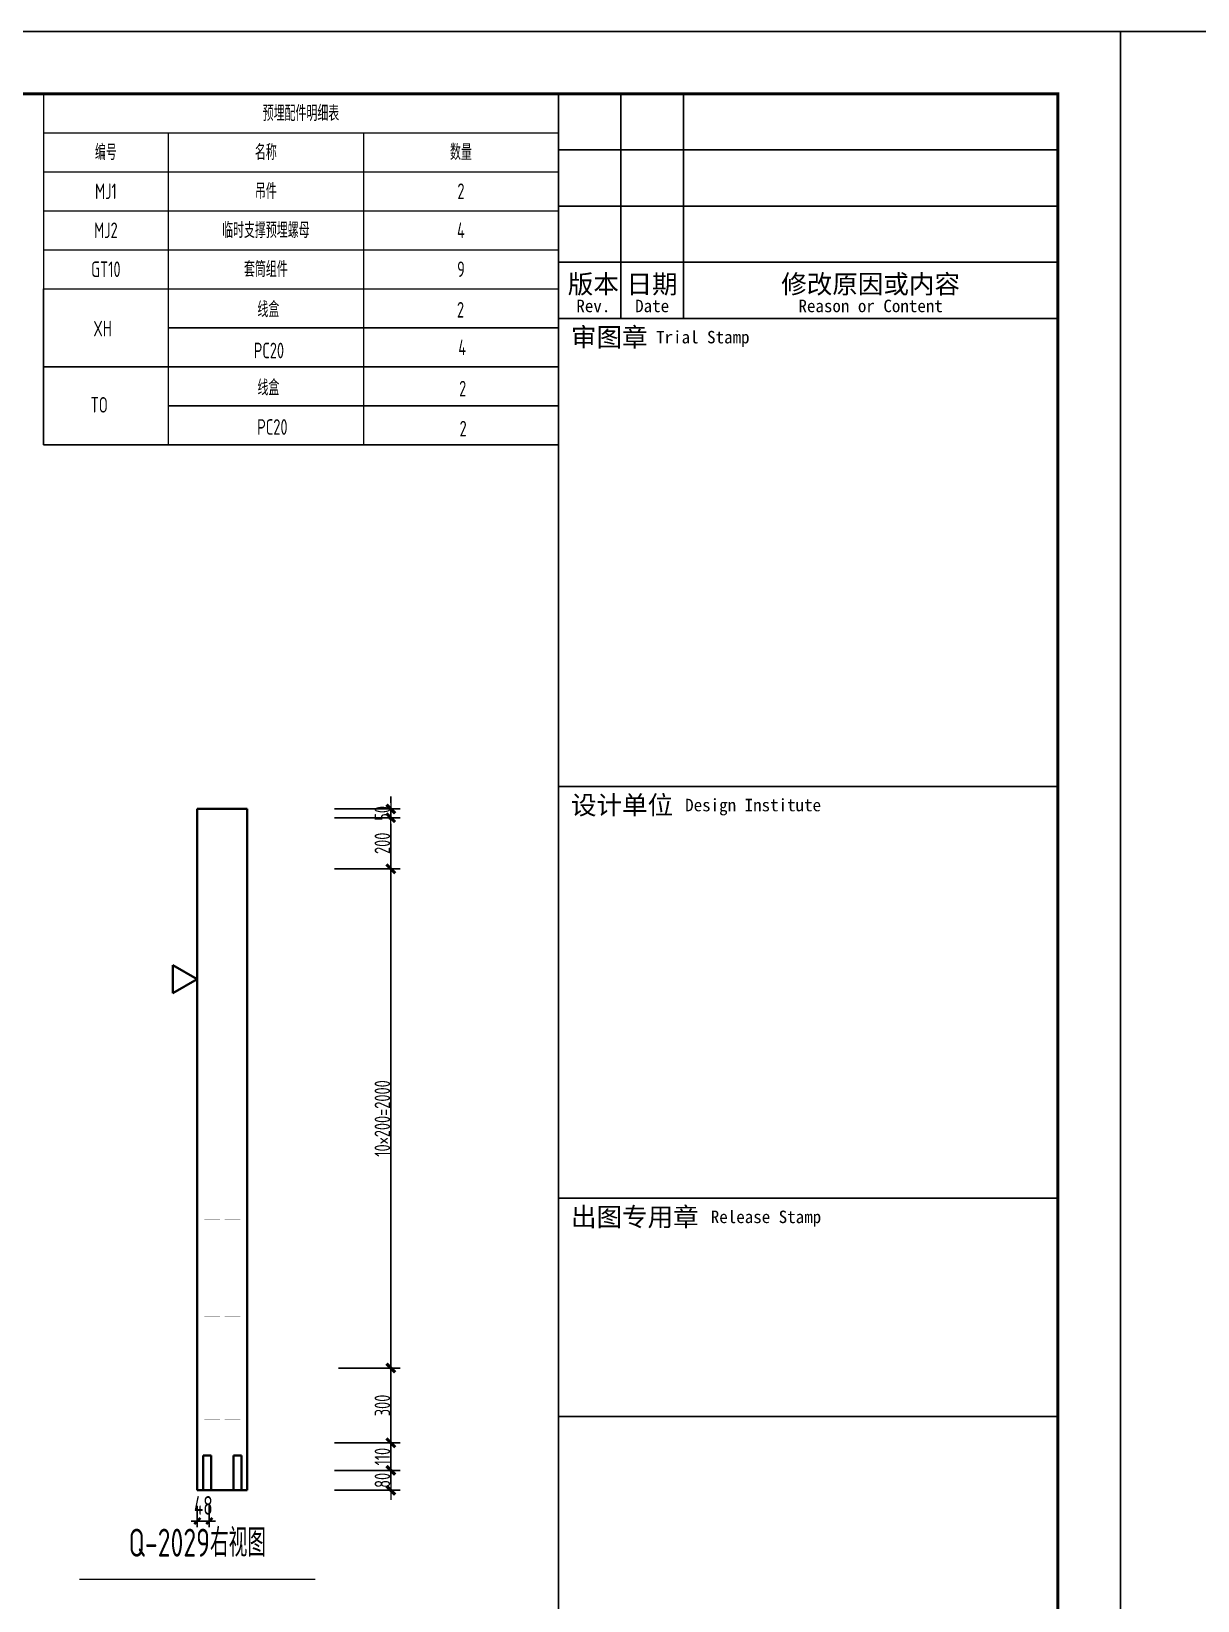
# Model space of a CAD drawing. Extents: x -85320 to 1679916, y -1321939 to 627.
# Drawn here: x 1481297 to 1499977, y -851022 to -825871 of the extents above; entities that cross this region are included whole.
import ezdxf
from ezdxf.enums import TextEntityAlignment as Align

# ---------------------------------------------------------------- set-up
doc = ezdxf.new("R2010")
doc.units = 0
doc.header["$LTSCALE"] = 1000
for name, color, linetype in [('BORDER', 7, 'Continuous'), ('手孔标注', 3, 'Continuous'), ('打印线框', 7, 'Continuous'), ('拉模', 7, 'Continuous'), ('砼墙', 3, 'Continuous')]:
    doc.layers.add(name, color=color, linetype=linetype)
for name, color, linetype, lineweight in [('参数表文字', 7, 'Continuous', 18), ('预制墙图名', 7, 'Continuous', 18), ('预制墙墙身水平筋', 130, 'Continuous', 18), ('预制墙墙身纵向受力筋', 1, 'Continuous', 18), ('预制墙详图标注', 3, 'Continuous', 18), ('预制墙详图轮廓', 3, 'Continuous', 35)]:
    doc.layers.add(name, color=color, linetype=linetype, lineweight=lineweight)
doc.styles.add('TSSD_Dimension', font='tssdeng.shx', dxfattribs={"width": 0.7, "bigfont": 'hztxt.shx'})
doc.styles.add('TSSD_Rein', font='Tssdeng.shx', dxfattribs={"width": 0.7, "bigfont": 'hztxt.shx'})
doc.styles.add('样式 1', font='yjkeng.shx', dxfattribs={"width": 0.7, "bigfont": 'yjkchn.shx'})
doc.styles.add('样式 2', font='yjkeng.shx', dxfattribs={"width": 0.7, "bigfont": 'yjkchn.shx'})
doc.styles.add('设计院一', font='', dxfattribs={"width": 0.8})
doc.styles.get('设计院一').set_extended_font_data('SimSun')
doc.dimstyles.new('标注', dxfattribs={"dimtxt": 300, "dimasz": 100, "dimexe": 100, "dimexo": 250, "dimgap": 100, "dimtad": 1, "dimdec": 0, "dimlfac": 0.25, "dimzin": 0, "dimdsep": 46, "dimtxsty": 'TSSD_Dimension', "dimblk": 'ARCHTICK', "dimcen": 0, "dimdle": 100, "dimclrt": 7, "dimadec": 0, "dimazin": 0, "dimtfac": 1, "dimtdec": 0, "dimtix": 1, "dimtmove": 2, "dimatfit": 3, "dimfxl": 1, "dimtolj": 1, "dimtzin": 0, "dimarcsym": 0})
doc.dimstyles.new('盈建科结构', dxfattribs={"dimscale": 100, "dimtxt": 2.5, "dimasz": 1, "dimexe": 1.5, "dimexo": 0.625, "dimgap": 0.1, "dimtad": 1, "dimdec": 0, "dimrnd": 1, "dimzin": 0, "dimdsep": 46, "dimtxsty": '样式 1', "dimblk": '_yjkbk', "dimblk1": 'ARCHTICK', "dimblk2": 'ARCHTICK', "dimcen": 0.09, "dimadec": 0, "dimazin": 0, "dimtfac": 1, "dimtdec": 4, "dimtix": 1, "dimtmove": 2, "dimatfit": 3, "dimfxl": 1, "dimtolj": 1, "dimtzin": 0, "dimarcsym": 0})

# ---------------------------------------------------------------- blocks, each defined once
blk = doc.blocks.new('_yjkbk')
blk.add_line((-1, 0), (1.5, 0))
blk.add_lwpolyline([(-0.7, -0.7, 0.5, 0.5, 0), (0.7, 0.7, 0.5, 0.5, 0)], format="xyseb")
blk = doc.blocks.new('*D544')
at = {"layer": 'Defpoints', "color": 0, "transparency": 16777216}
for p in [(1486154, -848934), (1487054, -848934), (1486154, -849254)]:
    blk.add_point(p, dxfattribs=at)
at = {"layer": '预制墙详图标注', "color": 0, "lineweight": -2, "transparency": 16777216}
for p, q in [((1486154, -848934), (1487204, -848934)), ((1487054, -849154), (1487054, -849034)), ((1486154, -849254), (1487204, -849254))]:
    blk.add_line(p, q, dxfattribs=at)
at = {"layer": '预制墙详图标注', "color": 0, "lineweight": -2, "transparency": 16777216, "xscale": 100, "yscale": 100, "zscale": 100}
for p, rotation in [((1487054, -848934), 90), ((1487054, -849254), 270)]:
    blk.add_blockref('_yjkbk', p, dxfattribs=dict(at, rotation=rotation))
at = {"layer": '预制墙详图标注', "color": 0, "transparency": 16777216, "insert": (1487044, -849094), "char_height": 250, "attachment_point": 8, "rotation": 90, "style": '样式 1'}
blk.add_mtext('\\A1;80', dxfattribs=at)
blk = doc.blocks.new('_ArchTick')
at = {"color": 0, "linetype": 'ByBlock', "const_width": 0.4}
blk.add_lwpolyline([(-0.5, -0.5), (0.5, 0.5)], dxfattribs=at)
blk = doc.blocks.new('*D545')
at = {"layer": 'Defpoints', "color": 0, "transparency": 16777216}
for p in [(1486154, -848494), (1487054, -848494), (1486154, -848934)]:
    blk.add_point(p, dxfattribs=at)
at = {"layer": '预制墙详图标注', "color": 0, "lineweight": -2, "transparency": 16777216}
for p, q in [((1486154, -848494), (1487204, -848494)), ((1487054, -848834), (1487054, -848594)), ((1486154, -848934), (1487204, -848934))]:
    blk.add_line(p, q, dxfattribs=at)
at = {"layer": '预制墙详图标注', "color": 0, "lineweight": -2, "transparency": 16777216, "xscale": 100, "yscale": 100, "zscale": 100}
for p, rotation in [((1487054, -848494), 90), ((1487054, -848934), 270)]:
    blk.add_blockref('_yjkbk', p, dxfattribs=dict(at, rotation=rotation))
at = {"layer": '预制墙详图标注', "color": 0, "transparency": 16777216, "insert": (1487044, -848714), "char_height": 250, "attachment_point": 8, "rotation": 90, "style": '样式 1'}
blk.add_mtext('\\A1;110', dxfattribs=at)
blk = doc.blocks.new('*D546')
at = {"layer": 'Defpoints', "color": 0, "transparency": 16777216}
for p in [(1486154, -847294), (1487054, -847294), (1486154, -848494)]:
    blk.add_point(p, dxfattribs=at)
at = {"layer": '预制墙详图标注', "color": 0, "lineweight": -2, "transparency": 16777216}
for p, q in [((1486216, -847294), (1487204, -847294)), ((1487054, -848394), (1487054, -847394)), ((1486216, -848494), (1487204, -848494))]:
    blk.add_line(p, q, dxfattribs=at)
at = {"layer": '预制墙详图标注', "color": 0, "lineweight": -2, "transparency": 16777216, "xscale": 100, "yscale": 100, "zscale": 100}
for p, rotation in [((1487054, -847294), 90), ((1487054, -848494), 270)]:
    blk.add_blockref('_yjkbk', p, dxfattribs=dict(at, rotation=rotation))
at = {"layer": '预制墙详图标注', "color": 0, "transparency": 16777216, "insert": (1487044, -847894), "char_height": 250, "attachment_point": 8, "rotation": 90, "style": '样式 1'}
blk.add_mtext('\\A1;300', dxfattribs=at)
blk = doc.blocks.new('*D547')
at = {"layer": 'Defpoints', "color": 0, "transparency": 16777216}
for p in [(1486154, -839294), (1487054, -839294), (1486154, -847294)]:
    blk.add_point(p, dxfattribs=at)
at = {"layer": '预制墙详图标注', "color": 0, "lineweight": -2, "transparency": 16777216}
for p, q in [((1486216, -839294), (1487204, -839294)), ((1487054, -847194), (1487054, -839394)), ((1486216, -847294), (1487204, -847294))]:
    blk.add_line(p, q, dxfattribs=at)
at = {"layer": '预制墙详图标注', "color": 0, "lineweight": -2, "transparency": 16777216, "xscale": 100, "yscale": 100, "zscale": 100}
for p, rotation in [((1487054, -839294), 90), ((1487054, -847294), 270)]:
    blk.add_blockref('_yjkbk', p, dxfattribs=dict(at, rotation=rotation))
at = {"layer": '预制墙详图标注', "color": 0, "transparency": 16777216, "insert": (1487044, -843294), "char_height": 250, "attachment_point": 8, "rotation": 90, "style": '样式 1'}
blk.add_mtext('\\A1;10×200=2000', dxfattribs=at)
blk = doc.blocks.new('*D2076')
at = {"layer": 'Defpoints', "color": 0, "transparency": 16777216}
for p in [(1483954, -849254), (1484146, -849254), (1484146, -849746)]:
    blk.add_point(p, dxfattribs=at)
at = {"layer": '手孔标注', "color": 0, "lineweight": -2, "transparency": 16777216}
for p, q in [((1483954, -849504), (1483954, -849846)), ((1484146, -849504), (1484146, -849846)), ((1483954, -849746), (1483854, -849746)), ((1483954, -849746), (1484146, -849746)), ((1484146, -849746), (1484246, -849746))]:
    blk.add_line(p, q, dxfattribs=at)
at = {"layer": '手孔标注', "color": 0, "lineweight": -2, "transparency": 16777216, "xscale": 100, "yscale": 100, "zscale": 100}
blk.add_blockref('_ArchTick', (1483954, -849746), dxfattribs=at)
at = {"layer": '手孔标注', "color": 0, "lineweight": -2, "transparency": 16777216, "xscale": 100, "yscale": 100, "zscale": 100, "rotation": 180}
blk.add_blockref('_ArchTick', (1484146, -849746), dxfattribs=at)
at = {"layer": '手孔标注', "color": 7, "lineweight": 0, "transparency": 16777216, "insert": (1484050, -849496), "char_height": 300, "attachment_point": 5, "style": 'TSSD_Dimension'}
blk.add_mtext('\\A1;48', dxfattribs=at)
blk = doc.blocks.new('*D2469')
at = {"layer": 'Defpoints', "color": 0, "transparency": 16777216}
for p in [(1486154, -838474), (1487054, -838474), (1486154, -839294)]:
    blk.add_point(p, dxfattribs=at)
at = {"layer": '预制墙详图标注', "color": 0, "lineweight": -2, "transparency": 16777216}
for p, q in [((1486154, -838474), (1487204, -838474)), ((1487054, -839194), (1487054, -838574)), ((1486154, -839294), (1487204, -839294))]:
    blk.add_line(p, q, dxfattribs=at)
at = {"layer": '预制墙详图标注', "color": 0, "lineweight": -2, "transparency": 16777216, "xscale": 100, "yscale": 100, "zscale": 100}
for p, rotation in [((1487054, -838474), 90), ((1487054, -839294), 270)]:
    blk.add_blockref('_yjkbk', p, dxfattribs=dict(at, rotation=rotation))
at = {"layer": '预制墙详图标注', "color": 0, "transparency": 16777216, "insert": (1487044, -838884), "char_height": 250, "attachment_point": 8, "rotation": 90, "style": '样式 1'}
blk.add_mtext('\\A1;200', dxfattribs=at)
blk = doc.blocks.new('*D2470')
at = {"layer": 'Defpoints', "color": 0, "transparency": 16777216}
for p in [(1486154, -838334), (1486154, -838474), (1487054, -838334)]:
    blk.add_point(p, dxfattribs=at)
at = {"layer": '预制墙详图标注', "color": 0, "lineweight": -2, "transparency": 16777216}
for p, q in [((1487054, -838234), (1487054, -838134)), ((1486154, -838334), (1487204, -838334)), ((1486154, -838474), (1487204, -838474)), ((1487054, -838474), (1487054, -838334)), ((1487054, -838574), (1487054, -838674))]:
    blk.add_line(p, q, dxfattribs=at)
at = {"layer": '预制墙详图标注', "color": 0, "lineweight": -2, "transparency": 16777216, "xscale": 100, "yscale": 100, "zscale": 100}
for p, rotation in [((1487054, -838334), 270), ((1487054, -838474), 90)]:
    blk.add_blockref('_yjkbk', p, dxfattribs=dict(at, rotation=rotation))
at = {"layer": '预制墙详图标注', "color": 0, "transparency": 16777216, "insert": (1487044, -838404), "char_height": 250, "attachment_point": 8, "rotation": 90, "style": '样式 1'}
blk.add_mtext('\\A1;50', dxfattribs=at)
blk = doc.blocks.new('图框1')
at = {"color": 7}
for p, q in [((1433679, -783089), (1425679, -783089)), ((1425679, -783089), (1425679, -823089)), ((1426679, -786689), (1426679, -783089)), ((1427679, -786689), (1427679, -783089)), ((1433679, -783089), (1433679, -823089)), ((1433679, -823089), (1433679, -783089)), ((1433679, -783089), (1433679, -823089)), ((1433679, -823089), (1433679, -783089)), ((1433679, -783989), (1425679, -783989)), ((1433679, -784889), (1425679, -784889)), ((1433679, -785789), (1425679, -785789)), ((1433679, -786689), (1425679, -786689)), ((1433679, -794189), (1425679, -794189)), ((1433679, -800789), (1425679, -800789)), ((1433679, -804289), (1425679, -804289))]:
    blk.add_line(p, q, dxfattribs=at)
at = {"layer": 'BORDER', "const_width": 50}
blk.add_lwpolyline([(1377779, -823089), (1377779, -783089), (1433679, -783089), (1433679, -823089)], close=True, dxfattribs=at)
at = {"color": 7, "style": '设计院一'}
for s, height, p in [('版本', 300, (1426237, -786289)), ('日期', 300, (1427179, -786289)), ('修改原因或内容', 300, (1430679, -786289)), ('Rev.', 200, (1426237, -786589)), ('Date', 200, (1427179, -786589)), ('Reason or Content', 200, (1430679, -786589))]:
    blk.add_text(s, height=height, dxfattribs=at).set_placement(p, align=Align.CENTER)
for s, height, p in [('审图章', 300, (1425879, -786989)), ('Trial Stamp', 200, (1427243, -786989)), ('设计单位', 300, (1425879, -794489)), ('Design Institute', 200, (1427708, -794489)), ('出图专用章', 300, (1425879, -801089)), ('Release Stamp', 200, (1428118, -801089))]:
    blk.add_text(s, height=height, dxfattribs=at).set_placement(p, align=Align.MIDDLE_LEFT)

msp = doc.modelspace()

# ---------------------------------------------------------------- linework, layer by layer
at = {"layer": '参数表文字', "lineweight": 18}
for p, q in [((1481489.784, -826870.959), (1489739.784, -826870.959)), ((1481489.784, -826870.959), (1481489.784, -827495.959)), ((1489739.784, -826870.959), (1489739.784, -827495.959)), ((1481489.784, -827495.959), (1489739.784, -827495.959)), ((1481489.784, -827495.959), (1483489.784, -827495.959)), ((1481489.784, -827495.959), (1481489.784, -828120.959)), ((1483489.784, -827495.959), (1483489.784, -828120.959)), ((1483489.784, -827495.959), (1486614.784, -827495.959)), ((1486614.784, -827495.959), (1486614.784, -828120.959)), ((1486614.784, -827495.959), (1489739.784, -827495.959)), ((1489739.784, -827495.959), (1489739.784, -828120.959)), ((1481489.784, -828120.959), (1483489.784, -828120.959)), ((1481489.784, -828120.959), (1483489.784, -828120.959)), ((1481489.784, -828120.959), (1481489.784, -828745.959)), ((1483489.784, -828120.959), (1486614.784, -828120.959)), ((1483489.784, -828120.959), (1483489.784, -828745.959)), ((1483489.784, -828120.959), (1486614.784, -828120.959)), ((1486614.784, -828120.959), (1489739.784, -828120.959)), ((1486614.784, -828120.959), (1486614.784, -828745.959)), ((1486614.784, -828120.959), (1489739.784, -828120.959)), ((1489739.784, -828120.959), (1489739.784, -828745.959)), ((1481489.784, -828745.959), (1483489.784, -828745.959)), ((1481489.784, -828745.959), (1483489.784, -828745.959)), ((1481489.784, -828745.959), (1481489.784, -829370.959)), ((1483489.784, -828745.959), (1486614.784, -828745.959)), ((1483489.784, -828745.959), (1483489.784, -829370.959)), ((1483489.784, -828745.959), (1486614.784, -828745.959)), ((1486614.784, -828745.959), (1489739.784, -828745.959)), ((1486614.784, -828745.959), (1486614.784, -829370.959)), ((1486614.784, -828745.959), (1489739.784, -828745.959)), ((1489739.784, -828745.959), (1489739.784, -829370.959)), ((1481489.784, -829370.959), (1483489.784, -829370.959)), ((1481489.784, -829370.959), (1483489.784, -829370.959)), ((1481489.784, -829370.959), (1481489.784, -829995.959)), ((1483489.784, -829370.959), (1486614.784, -829370.959)), ((1483489.784, -829370.959), (1483489.784, -829995.959)), ((1483489.784, -829370.959), (1486614.784, -829370.959)), ((1486614.784, -829370.959), (1489739.784, -829370.959)), ((1486614.784, -829370.959), (1486614.784, -829995.959)), ((1486614.784, -829370.959), (1489739.784, -829370.959)), ((1489739.784, -829370.959), (1489739.784, -829995.959)), ((1481489.784, -829995.959), (1483489.784, -829995.959)), ((1483489.784, -829995.959), (1486614.784, -829995.959)), ((1483489.784, -829995.962), (1483489.784, -830620.962)), ((1486614.784, -829995.959), (1489739.784, -829995.959)), ((1486614.784, -829995.962), (1486614.784, -830620.962)), ((1483489.784, -830620.962), (1483489.784, -831245.962)), ((1486614.784, -830620.962), (1486614.784, -831245.962)), ((1483489.784, -831245.962), (1483489.784, -831870.962)), ((1486614.784, -831245.962), (1486614.784, -831870.962)), ((1483489.784, -831870.962), (1483489.784, -832495.962)), ((1486614.784, -831870.962), (1486614.784, -832495.962))]:
    msp.add_line(p, q, dxfattribs=at)
at = {"layer": '手孔标注', "color": 0}
for p, q in [((1481489.784, -829995.962), (1481489.784, -830620.962)), ((1481489.784, -830620.962), (1481489.784, -831245.962)), ((1489739.784, -830620.962), (1483489.784, -830620.962)), ((1489739.784, -831245.962), (1481489.784, -831245.962)), ((1481489.784, -831245.962), (1481489.784, -831870.962)), ((1481489.784, -831870.962), (1481489.784, -832495.962)), ((1489739.784, -831870.962), (1483489.784, -831870.962)), ((1489739.784, -832495.962), (1481489.784, -832495.962))]:
    msp.add_line(p, q, dxfattribs=at)
at = {"layer": '打印线框', "color": 1}
for points in [[(1439339.784, -867870.959), (1439339.784, -825870.959), (1498739.784, -825870.959), (1498739.784, -867870.959)], [(1498739.784, -867870.959), (1498739.784, -825870.959), (1558139.784, -825870.959), (1558139.784, -867870.959)]]:
    msp.add_lwpolyline(points, close=True, dxfattribs=at)
at = {"layer": '砼墙', "lineweight": 35}
for p, q in [((1484045.684, -849253.636), (1484045.684, -848693.636)), ((1484045.684, -848693.636), (1484173.684, -848693.636)), ((1484045.684, -849253.636), (1484045.684, -848693.636)), ((1484045.684, -848693.636), (1484173.684, -848693.636)), ((1484045.684, -849253.636), (1484045.684, -848693.636)), ((1484045.684, -848693.636), (1484173.684, -848693.636)), ((1484045.684, -849253.636), (1484045.684, -848693.636)), ((1484045.684, -848693.636), (1484173.684, -848693.636)), ((1484173.684, -849253.636), (1484173.684, -848693.636)), ((1484173.684, -849253.636), (1484173.684, -848693.636)), ((1484173.684, -849253.636), (1484173.684, -848693.636)), ((1484173.684, -849253.636), (1484173.684, -848693.636)), ((1484533.684, -849253.636), (1484533.684, -848693.636)), ((1484533.684, -848693.636), (1484661.684, -848693.636)), ((1484533.684, -849253.636), (1484533.684, -848693.636)), ((1484533.684, -848693.636), (1484661.684, -848693.636)), ((1484533.684, -849253.636), (1484533.684, -848693.636)), ((1484533.684, -848693.636), (1484661.684, -848693.636)), ((1484533.684, -849253.636), (1484533.684, -848693.636)), ((1484533.684, -848693.636), (1484661.684, -848693.636)), ((1484533.684, -849253.636), (1484533.684, -848693.636)), ((1484533.684, -848693.636), (1484661.684, -848693.636)), ((1484661.684, -849253.636), (1484661.684, -848693.636)), ((1484661.684, -849253.636), (1484661.684, -848693.636)), ((1484661.684, -849253.636), (1484661.684, -848693.636)), ((1484661.684, -849253.636), (1484661.684, -848693.636)), ((1484661.684, -849253.636), (1484661.684, -848693.636))]:
    msp.add_line(p, q, dxfattribs=at)
at = {"layer": '预制墙图名', "lineweight": 18}
msp.add_line((1482065.605, -850677.731), (1485841.762, -850677.731), dxfattribs=at)
at = {"layer": '预制墙墙身水平筋', "lineweight": 18, "const_width": 0.18}
for points in [[(1484315.4, -838493.636), (1484065.684, -838493.636), (1484065.684, -838453.636), (1484315.4, -838453.636), (1484315.4, -838493.636), (1484065.684, -838493.636), (1484065.684, -838453.636), (1484315.4, -838453.636)], [(1484391.967, -838453.636), (1484641.684, -838453.636), (1484641.684, -838493.636), (1484391.967, -838493.636), (1484391.967, -838453.636), (1484641.684, -838453.636), (1484641.684, -838493.636), (1484391.967, -838493.636)], [(1484315.4, -839313.636), (1484065.684, -839313.636), (1484065.684, -839273.636), (1484315.4, -839273.636), (1484315.4, -839313.636), (1484065.684, -839313.636), (1484065.684, -839273.636), (1484315.4, -839273.636)], [(1484391.967, -839273.636), (1484641.684, -839273.636), (1484641.684, -839313.636), (1484391.967, -839313.636), (1484391.967, -839273.636), (1484641.684, -839273.636), (1484641.684, -839313.636), (1484391.967, -839313.636)], [(1484315.4, -840113.636), (1484065.684, -840113.636), (1484065.684, -840073.636), (1484315.4, -840073.636), (1484315.4, -840113.636), (1484065.684, -840113.636), (1484065.684, -840073.636), (1484315.4, -840073.636)], [(1484391.967, -840073.636), (1484641.684, -840073.636), (1484641.684, -840113.636), (1484391.967, -840113.636), (1484391.967, -840073.636), (1484641.684, -840073.636), (1484641.684, -840113.636), (1484391.967, -840113.636)], [(1484315.4, -840913.636), (1484065.684, -840913.636), (1484065.684, -840873.636), (1484315.4, -840873.636), (1484315.4, -840913.636), (1484065.684, -840913.636), (1484065.684, -840873.636), (1484315.4, -840873.636)], [(1484391.967, -840873.636), (1484641.684, -840873.636), (1484641.684, -840913.636), (1484391.967, -840913.636), (1484391.967, -840873.636), (1484641.684, -840873.636), (1484641.684, -840913.636), (1484391.967, -840913.636)], [(1484315.4, -841713.636), (1484065.684, -841713.636), (1484065.684, -841673.636), (1484315.4, -841673.636), (1484315.4, -841713.636), (1484065.684, -841713.636), (1484065.684, -841673.636), (1484315.4, -841673.636)], [(1484391.967, -841673.636), (1484641.684, -841673.636), (1484641.684, -841713.636), (1484391.967, -841713.636), (1484391.967, -841673.636), (1484641.684, -841673.636), (1484641.684, -841713.636), (1484391.967, -841713.636)], [(1484315.4, -842513.636), (1484065.684, -842513.636), (1484065.684, -842473.636), (1484315.4, -842473.636), (1484315.4, -842513.636), (1484065.684, -842513.636), (1484065.684, -842473.636), (1484315.4, -842473.636)], [(1484391.967, -842473.636), (1484641.684, -842473.636), (1484641.684, -842513.636), (1484391.967, -842513.636), (1484391.967, -842473.636), (1484641.684, -842473.636), (1484641.684, -842513.636), (1484391.967, -842513.636)], [(1484315.4, -843313.636), (1484065.684, -843313.636), (1484065.684, -843273.636), (1484315.4, -843273.636), (1484315.4, -843313.636), (1484065.684, -843313.636), (1484065.684, -843273.636), (1484315.4, -843273.636)], [(1484391.967, -843273.636), (1484641.684, -843273.636), (1484641.684, -843313.636), (1484391.967, -843313.636), (1484391.967, -843273.636), (1484641.684, -843273.636), (1484641.684, -843313.636), (1484391.967, -843313.636)], [(1484315.4, -844113.636), (1484065.684, -844113.636), (1484065.684, -844073.636), (1484315.4, -844073.636), (1484315.4, -844113.636), (1484065.684, -844113.636), (1484065.684, -844073.636), (1484315.4, -844073.636)], [(1484391.967, -844073.636), (1484641.684, -844073.636), (1484641.684, -844113.636), (1484391.967, -844113.636), (1484391.967, -844073.636), (1484641.684, -844073.636), (1484641.684, -844113.636), (1484391.967, -844113.636)], [(1484315.4, -844913.636), (1484065.684, -844913.636), (1484065.684, -844873.636), (1484315.4, -844873.636), (1484315.4, -844913.636), (1484065.684, -844913.636), (1484065.684, -844873.636), (1484315.4, -844873.636)], [(1484391.967, -844873.636), (1484641.684, -844873.636), (1484641.684, -844913.636), (1484391.967, -844913.636), (1484391.967, -844873.636), (1484641.684, -844873.636), (1484641.684, -844913.636), (1484391.967, -844913.636)], [(1484315.4, -845713.636), (1484065.684, -845713.636), (1484065.684, -845673.636), (1484315.4, -845673.636), (1484315.4, -845713.636), (1484065.684, -845713.636), (1484065.684, -845673.636), (1484315.4, -845673.636)], [(1484391.967, -845673.636), (1484641.684, -845673.636), (1484641.684, -845713.636), (1484391.967, -845713.636), (1484391.967, -845673.636), (1484641.684, -845673.636), (1484641.684, -845713.636), (1484391.967, -845713.636)], [(1484315.4, -846513.636), (1484065.684, -846513.636), (1484065.684, -846473.636), (1484315.4, -846473.636), (1484315.4, -846513.636), (1484065.684, -846513.636), (1484065.684, -846473.636), (1484315.4, -846473.636)], [(1484391.967, -846473.636), (1484641.684, -846473.636), (1484641.684, -846513.636), (1484391.967, -846513.636), (1484391.967, -846473.636), (1484641.684, -846473.636), (1484641.684, -846513.636), (1484391.967, -846513.636)], [(1484315.4, -847313.636), (1484065.684, -847313.636), (1484065.684, -847273.636), (1484315.4, -847273.636), (1484315.4, -847313.636), (1484065.684, -847313.636), (1484065.684, -847273.636), (1484315.4, -847273.636)], [(1484391.967, -847273.636), (1484641.684, -847273.636), (1484641.684, -847313.636), (1484391.967, -847313.636), (1484391.967, -847273.636), (1484641.684, -847273.636), (1484641.684, -847313.636), (1484391.967, -847313.636)], [(1484315.4, -847713.636), (1484065.684, -847713.636), (1484065.684, -847673.636), (1484315.4, -847673.636), (1484315.4, -847713.636), (1484065.684, -847713.636), (1484065.684, -847673.636), (1484315.4, -847673.636)], [(1484391.967, -847673.636), (1484641.684, -847673.636), (1484641.684, -847713.636), (1484391.967, -847713.636), (1484391.967, -847673.636), (1484641.684, -847673.636), (1484641.684, -847713.636), (1484391.967, -847713.636)], [(1484315.4, -848113.636), (1484065.684, -848113.636), (1484065.684, -848073.636), (1484315.4, -848073.636), (1484315.4, -848113.636), (1484065.684, -848113.636), (1484065.684, -848073.636), (1484315.4, -848073.636)], [(1484391.967, -848073.636), (1484641.684, -848073.636), (1484641.684, -848113.636), (1484391.967, -848113.636), (1484391.967, -848073.636), (1484641.684, -848073.636), (1484641.684, -848113.636), (1484391.967, -848113.636)], [(1484315.4, -848513.636), (1484065.684, -848513.636), (1484065.684, -848473.636), (1484315.4, -848473.636), (1484315.4, -848513.636), (1484065.684, -848513.636), (1484065.684, -848473.636), (1484315.4, -848473.636)], [(1484391.967, -848473.636), (1484641.684, -848473.636), (1484641.684, -848513.636), (1484391.967, -848513.636), (1484391.967, -848473.636), (1484641.684, -848473.636), (1484641.684, -848513.636), (1484391.967, -848513.636)], [(1484279.4, -848953.636), (1484029.684, -848953.636), (1484029.684, -848913.636), (1484279.4, -848913.636), (1484279.4, -848953.636), (1484029.684, -848953.636), (1484029.684, -848913.636), (1484279.4, -848913.636)], [(1484427.967, -848913.636), (1484677.684, -848913.636), (1484677.684, -848953.636), (1484427.967, -848953.636), (1484427.967, -848913.636), (1484677.684, -848913.636), (1484677.684, -848953.636), (1484427.967, -848953.636)]]:
    msp.add_lwpolyline(points, close=True, dxfattribs=at)
at = {"layer": '预制墙墙身纵向受力筋', "lineweight": 18, "const_width": 0.18}
for points in [[(1484077.684, -848769.636), (1484077.684, -837269.636), (1484141.684, -837269.636), (1484141.684, -848769.636)], [(1484565.684, -848769.636), (1484565.684, -837269.636), (1484629.684, -837269.636), (1484629.684, -848769.636)]]:
    msp.add_lwpolyline(points, close=True, dxfattribs=at)
at = {"layer": '预制墙详图标注', "lineweight": 35}
for p, q in [((1483953.684, -841063.636), (1483563.972, -840838.636)), ((1483563.972, -840838.636), (1483563.972, -841288.636)), ((1483953.684, -841063.636), (1483563.972, -841288.636))]:
    msp.add_line(p, q, dxfattribs=at)
at = {"layer": '预制墙详图轮廓', "lineweight": 35}
for p, q in [((1483953.684, -838333.636), (1484753.684, -838333.636)), ((1483953.684, -849253.636), (1483953.684, -838333.636)), ((1484753.684, -849253.636), (1484753.684, -838333.636)), ((1483953.684, -849253.636), (1484753.684, -849253.636))]:
    msp.add_line(p, q, dxfattribs=at)

# ---------------------------------------------------------------- block references
at = {"layer": '拉模', "color": 3}
msp.add_blockref('图框1', (64060.835, -43782.265), dxfattribs=at)

# ---------------------------------------------------------------- texts
at = {"layer": '参数表文字', "linetype": 'Continuous', "style": 'TSSD_Rein', "width": 0.7}
for s, p in [('预埋配件明细表', (1485614.784, -827183.459)), ('编号', (1482489.784, -827808.459)), ('名称', (1485052.284, -827808.459)), ('数量', (1488177.284, -827808.459)), ('MJ1', (1482489.784, -828433.459)), ('吊件', (1485052.284, -828433.459)), ('2', (1488177.284, -828433.459)), ('MJ2', (1482489.784, -829058.459)), ('临时支撑预埋螺母', (1485052.284, -829058.459)), ('4', (1488177.284, -829058.459)), ('GT10', (1482489.784, -829683.459)), ('套筒组件', (1485052.284, -829683.459)), ('9', (1488177.284, -829683.459)), ('线盒', (1485092.324, -830327.84)), ('2', (1488170.668, -830333.408)), ('XH', (1482436.615, -830633.698)), ('PC20', (1485101.208, -830985.435)), ('4', (1488198.318, -830934.881)), ('线盒', (1485093.167, -831581.637)), ('2', (1488205.434, -831596.932)), ('TO', (1482382.209, -831856.632)), ('PC20', (1485157.039, -832211.354)), ('2', (1488212.386, -832237.847))]:
    msp.add_text(s, height=250, dxfattribs=at).set_placement(p, align=Align.MIDDLE_CENTER)
at = {"layer": '预制墙图名', "linetype": 'Continuous', "style": '样式 2', "width": 0.7}
msp.add_text('Q-2029右视图', height=450, dxfattribs=at).set_placement((1483953.684, -850453.588), align=Align.BOTTOM_CENTER)

# ---------------------------------------------------------------- dimensions: what is measured, and where the dimension line sits
at = {"layer": '手孔标注', "color": 3, "lineweight": 0}
dim = msp.add_linear_dim(base=(1484145.684, -849746.05), p1=(1483953.684, -849253.636), p2=(1484145.684, -849253.636), dimstyle='标注', dxfattribs=at)
dim.commit()
dim.dimension.update_dxf_attribs({"geometry": '*D2076', "text_midpoint": (1484049.684, -849496.05)})
at = {"layer": '预制墙详图标注'}
for p1, p2, text, override, picture, middle in [((1486153.684, -838473.636), (1486153.684, -838333.636), '50', {"dimscale": 100, "dimtxt": 2.5, "dimasz": 1, "dimexe": 1.5, "dimexo": 0, "dimgap": 0.1, "dimtad": 1, "dimlfac": 0.25, "dimrnd": 5, "dimdle": 0, "dimfxlon": 0}, '*D2470', (1486918.684, -838403.636)), ((1486153.684, -839293.636), (1486153.684, -838473.636), '200', {"dimscale": 100, "dimtxt": 2.5, "dimasz": 1, "dimexe": 1.5, "dimexo": 0, "dimgap": 0.1, "dimtad": 1, "dimlfac": 0.25, "dimrnd": 5, "dimdle": 0, "dimfxlon": 0}, '*D2469', (1486918.684, -838883.636)), ((1486153.684, -847293.636), (1486153.684, -839293.636), '10×200=2000', {"dimscale": 100, "dimtxt": 2.5, "dimasz": 1, "dimexe": 1.5, "dimexo": 0.625, "dimgap": 0.1, "dimtad": 1, "dimlfac": 0.25, "dimrnd": 5, "dimdle": 0, "dimtix": 1, "dimfxlon": 0}, '*D547', (1486918.684, -843293.636)), ((1486153.684, -848493.636), (1486153.684, -847293.636), '300', {"dimscale": 100, "dimtxt": 2.5, "dimasz": 1, "dimexe": 1.5, "dimexo": 0.625, "dimgap": 0.1, "dimtad": 1, "dimlfac": 0.25, "dimrnd": 5, "dimdle": 0, "dimtix": 1, "dimfxlon": 0}, '*D546', (1486918.684, -847893.636))]:
    dim = msp.add_aligned_dim(p1=p1, p2=p2, distance=-900, text=text, dimstyle='盈建科结构', override=override, dxfattribs=at)
    dim.commit()
    dim.dimension.update_dxf_attribs({"geometry": picture, "text_midpoint": middle})
for p1, p2, picture, middle in [((1486153.684, -848933.636), (1486153.684, -848493.636), '*D545', (1486918.684, -848713.636)), ((1486153.684, -849253.636), (1486153.684, -848933.636), '*D544', (1486918.684, -849093.636))]:
    dim = msp.add_aligned_dim(p1=p1, p2=p2, distance=-900, dimstyle='盈建科结构', override={"dimscale": 100, "dimtxt": 2.5, "dimasz": 1, "dimexe": 1.5, "dimexo": 0, "dimgap": 0.1, "dimtad": 1, "dimlfac": 0.25, "dimrnd": 5, "dimdle": 0, "dimfxlon": 0}, dxfattribs=at)
    dim.commit()
    dim.dimension.update_dxf_attribs({"geometry": picture, "text_midpoint": middle})

doc.saveas('drawing.dxf')
